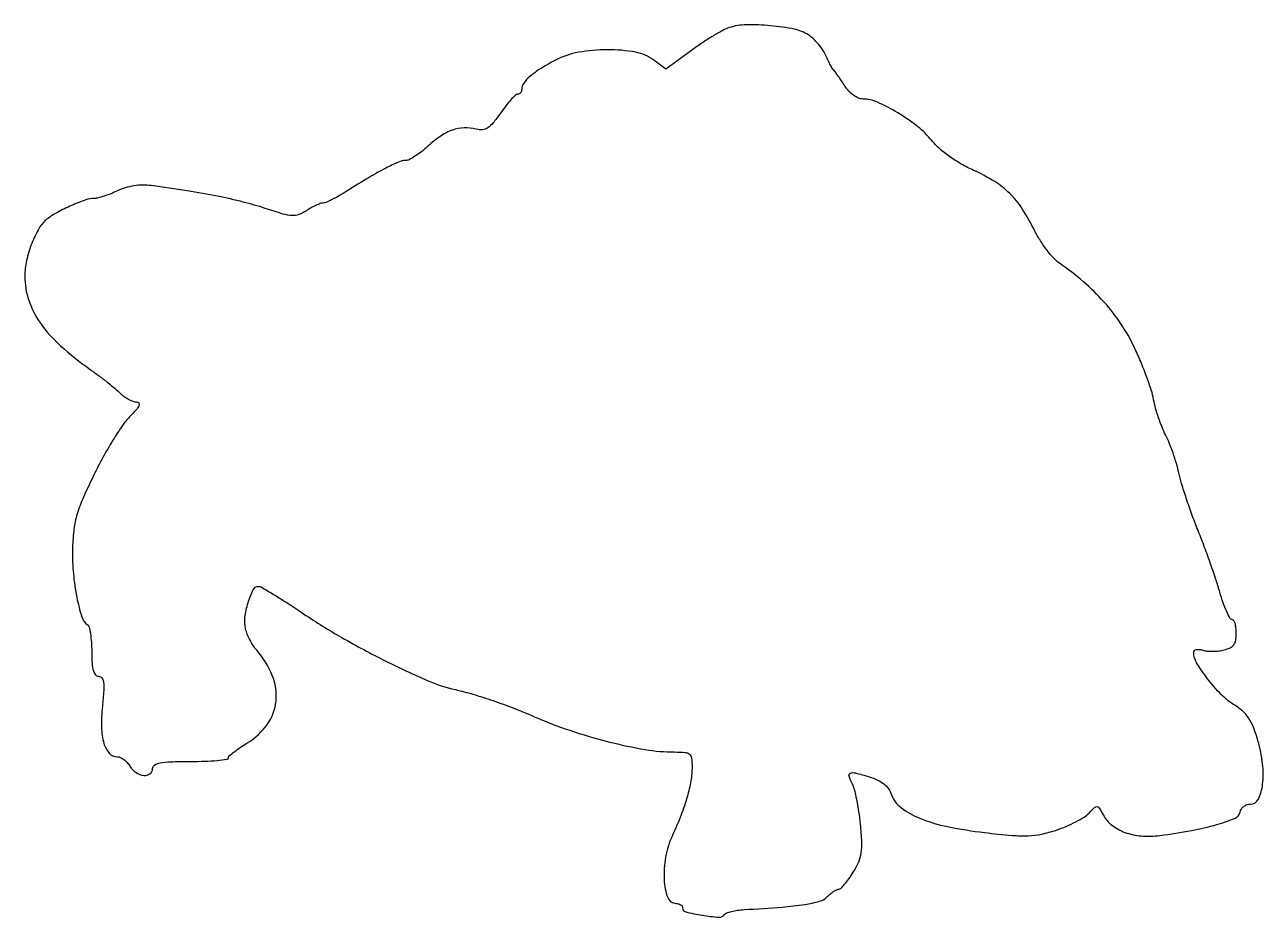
# Model space of a CAD drawing. Extents: x 0 to 262, y 0 to 189.
import ezdxf

# ---------------------------------------------------------------- set-up
doc = ezdxf.new("R2010")
doc.units = 0

msp = doc.modelspace()

# ---------------------------------------------------------------- linework, layer by layer
msp.add_lwpolyline([(148.866569, 188.09122, 0.045419), (147.506986, 187.508335, 0.011648), (145.428091, 186.320546, 0.011766), (143.109773, 184.847897, 0.011703), (140.859122, 183.265299), (135.485105, 179.29528), (132.937577, 181.197284, 0.115571), (129.041735, 182.896124, 0.0452), (123.161763, 183.431177, 0.044793), (117.005596, 182.881091, 0.076451), (112.134333, 181.205761, 0.016646), (108.946079, 179.392369, 0.039957), (106.751835, 177.791496, 0.056712), (105.421287, 176.355553, 0.159845), (105, 175.071429, -0.079166), (104.93479, 174.662155, -0.090905), (104.7462, 174.314732, -0.100773), (104.465519, 174.082462, -0.123226), (104.136001, 174, 0.1948), (103.663844, 173.808792, 0.015773), (102.714141, 172.828774, 0.019399), (101.630273, 171.540267, 0.013637), (100.508903, 170.012847, -0.018083), (98.959069, 167.940681, -0.077363), (97.820702, 166.905332, -0.123942), (96.712047, 166.516903, -0.084267), (95.372902, 166.621255, 0.069565), (92.814375, 166.896062, 0.076776), (90.368404, 166.437916, 0.065619), (87.881842, 165.176507, 0.035415), (85.188282, 163.036757, -0.019427), (83.817128, 161.874179, -0.023171), (82.43582, 160.892047, -0.022799), (81.214468, 160.182726, -0.120723), (80.468698, 160, 0.103664), (78.987285, 159.689526, 0.016695), (76.311619, 158.408346, 0.014655), (72.757955, 156.424025, 0.006133), (68.085086, 153.553712, -0.010851), (66.45881, 152.575785, -0.013875), (64.918141, 151.750153, -0.011781), (63.606309, 151.131545, -0.104649), (62.984689, 151, 0.087699), (62.42498, 150.901068, 0.019676), (61.52547, 150.532113, 0.019826), (60.506778, 150.016907, 0.01804), (59.498703, 149.407193, -0.054793), (57.898909, 148.593418, -0.104487), (56.479286, 148.374697, -0.057915), (54.586856, 148.701596, -0.00807), (50.783886, 149.890061, 0.018351), (46.160624, 151.231203, 0.011951), (40.737219, 152.453882, 0.010163), (34.342482, 153.601091, 0.006161), (26.734373, 154.711003, 0.037948), (24.938242, 154.812921, 0.033528), (23.069986, 154.651464, 0.03363), (21.246286, 154.242746, 0.038859), (19.583244, 153.606526, -0.015178), (18.178776, 152.991567, -0.015812), (16.758438, 152.471917, -0.015682), (15.505733, 152.101155, -0.064186), (14.720995, 152, 0.084866), (12.905241, 151.689572, 0.017982), (9.906112, 150.510378, 0.019731), (6.888057, 149.052386, 0.044367), (4.760609, 147.664135, 0.093795), (3.038175, 145.688026, 0.038765), (1.481272, 142.484505, 0.038137), (0.3692, 138.872259, 0.055661), (0, 135.566046, 0.081888), (0.840998, 130.465446, 0.071664), (3.290403, 125.642345, 0.057137), (7.557946, 120.846161, 0.0288), (13.903985, 115.798589, -0.007243), (15.725451, 114.473806, -0.006697), (17.556567, 113.062314, -0.006699), (19.153236, 111.761894, -0.02213), (20.153985, 110.846015, 0.038908), (20.979828, 110.139589, 0.035088), (21.933214, 109.542267, 0.036866), (22.867148, 109.129835, 0.085748), (23.618657, 109, -0.23048), (24.103525, 108.763957, -0.283592), (24.158745, 108.273103, -0.071196), (23.547411, 107.345682, -0.012292), (22.110474, 105.801792, 0.043777), (20.619002, 103.982182, 0.012172), (18.612279, 100.884094, 0.012188), (16.503229, 97.251781, 0.012507), (14.592607, 93.551792, 0.009788), (12.199656, 88.362619, 0.03406), (10.953824, 84.889521, 0.042524), (10.33551, 81.697242, 0.022391), (10.086855, 77.662532, 0.026929), (10.272194, 72.664744, 0.026921), (10.993622, 67.715354, 0.02447), (12.039452, 63.576446, 0.168391), (13.257364, 61.906343, -0.185937), (13.594291, 61.409671, -0.018509), (13.872753, 59.972397, -0.021318), (14.07445, 58.174687, -0.01534), (14.152039, 56.156343, 0.014109), (14.241099, 53.680859, 0.053517), (14.504375, 52.157262, 0.106559), (14.957212, 51.309012, 0.220503), (15.62384, 51, -0.241369), (16.295519, 50.655696, -0.125812), (16.647457, 49.756677, -0.048149), (16.694063, 48.00473, -0.008118), (16.40629, 44.661395, 0.029258), (16.209792, 40.15726, 0.06756), (16.714393, 36.814354, 0.110233), (17.850768, 34.755381, 0.214948), (19.52671, 34, -0.109345), (20.17481, 33.856552, -0.05028), (20.922151, 33.4125, -0.046461), (21.646365, 32.7651, -0.047596), (22.232073, 32, 0.103819), (23.521456, 30.657299, 0.1242), (25.163231, 30.054989, 0.188305), (26.451888, 30.408536, 0.236988), (27, 31.5, -0.258593), (27.413981, 32.246922, -0.093584), (28.583333, 32.703125, -0.039364), (30.808516, 32.94137, -0.006994), (35, 33, 0.008792), (38.069193, 33.053975, 0.0145), (40.657901, 33.220312, 0.008147), (42.753263, 33.450589, 0.367636), (43.026897, 33.75, -0.205885), (43.219657, 34.15739, -0.013403), (44.245125, 35.014063, -0.017736), (45.570199, 35.987685, -0.012187), (47.136284, 37, 0.101881), (51.281735, 40.881515, 0.130548), (53.09464, 45.763286, 0.121746), (52.298561, 51.163938, 0.081803), (49.013071, 56.5, -0.036043), (48.303152, 57.447385, -0.022529), (47.60682, 58.646875, -0.022575), (47.024524, 59.897408, -0.037749), (46.665029, 61, -0.092125), (46.529436, 63.419428, -0.041355), (47.196931, 66.544823, -0.038018), (48.259777, 69.292637, -0.289104), (49.380896, 70, -0.133358), (50.035908, 69.822135, -0.003683), (52.589834, 68.29932, -0.007336), (55.575073, 66.428957, -0.00494), (58.930007, 64.210452, 0.018737), (67.014948, 59.179097, 0.013886), (76.296402, 54.211506, 0.013493), (85.051826, 50.125218, 0.046484), (91, 48.17529, -0.016157), (94.689766, 47.20877, -0.010251), (98.923641, 45.857193, -0.009904), (103.316355, 44.257153, -0.010921), (107.5, 42.532754, 0.02201), (115.14093, 39.579788, 0.019204), (123.365237, 37.158043, 0.019889), (131.127182, 35.518313, 0.042075), (137.25, 35.000818, -0.018268), (139.528757, 34.917034, -0.158821), (140.455032, 34.538131, -0.190704), (140.891882, 33.720321, -0.028439), (141, 31.820998, -0.043418), (140.74654, 28.907668, -0.02627), (139.969765, 25.530749, -0.022558), (138.683829, 21.69823, -0.014651), (136.871987, 17.390469, 0.060739), (135.423495, 12.807244, 0.059189), (135.101095, 7.969194, 0.074004), (135.855783, 4.235438, 0.315818), (137.616631, 3, -0.064105), (138.145523, 2.931911, -0.081892), (138.593635, 2.73207, -0.098652), (138.893438, 2.435737, -0.149742), (139, 2.087898, 0.343791), (139.683274, 1.211616, 0.021167), (143.138322, 0.497069, 0.022054), (146.663717, 0.080888, 0.259108), (147.873739, 0.641197, -0.146541), (148.328214, 0.986485, -0.026959), (149.344161, 1.306102, -0.02691), (150.614073, 1.559674, -0.021643), (152, 1.698726, 0.004745), (160.022745, 2.230676, 0.019616), (164.850618, 2.787977, 0.031084), (167.934913, 3.465717, 0.12742), (169.572017, 4.42916, -0.024613), (170.235581, 5.030424, -0.02771), (170.930233, 5.538566, -0.028572), (171.561752, 5.899331, -0.11599), (171.989869, 6, 0.198712), (172.435595, 6.184425, 0.019736), (173.237733, 7.051175, 0.022462), (174.139631, 8.207714, 0.015958), (175.048496, 9.578468, 0.033995), (176.209268, 11.777883, 0.066881), (176.762481, 13.672559, 0.050571), (176.876263, 15.97088, 0.012627), (176.587282, 19.724133, 0.011452), (176.253482, 22.380617, 0.012646), (175.807112, 24.932084, 0.012091), (175.319626, 27.08509, 0.061213), (174.876206, 28.231311, -0.041569), (174.170063, 29.863564, -0.390399), (174.455129, 30.503295, -0.16636), (175.506866, 30.584968, -0.011396), (178.424601, 29.761759, -0.034299), (180.208357, 29.077375, -0.059968), (181.55183, 28.244938, -0.070108), (182.515369, 27.223627, -0.070337), (183.157891, 25.976917, 0.149533), (185.15666, 23.248729, 0.063857), (189.136232, 21.001275, 0.046176), (194.991012, 19.22688, 0.021565), (202.824742, 17.971842, 0.006993), (208.610003, 17.38115, 0.030628), (212.044068, 17.290031, 0.044199), (214.820828, 17.633444, 0.02733), (217.995856, 18.498624, 0.020613), (220.081762, 19.2883, 0.019773), (222.125367, 20.257048, 0.020156), (223.856966, 21.254277, 0.064578), (224.880591, 22.102205, -0.015243), (226.045696, 23.278763, -0.224797), (226.58385, 23.455647, -0.226926), (227.058717, 23.15062, -0.015535), (227.878815, 21.726437, 0.104584), (229.715621, 19.544853, 0.078204), (232.471531, 18.015998, 0.068169), (235.933417, 17.262663, 0.051387), (239.830581, 17.358335, 0.013678), (246.540319, 18.40389, 0.025662), (251.87984, 19.672431, 0.025995), (255.757961, 21.029195, 0.252993), (256.823324, 22.328758, -0.099875), (257.085845, 22.967061, -0.081045), (257.591813, 23.509073, -0.078824), (258.258605, 23.873965, -0.086061), (258.985426, 24, 0.288572), (260.663838, 25.056679, 0.082365), (261.562039, 28.149059, 0.059163), (261.562605, 32.532355, 0.041236), (260.576521, 37.384771, 0.021845), (259.607452, 40.245727, 0.055396), (258.59361, 42.188601, 0.065255), (257.287805, 43.671558, 0.041258), (255.430996, 45.042647, -0.061602), (252.794522, 47.159971, -0.029356), (249.946459, 50.45724, -0.026673), (247.611839, 53.866796, -0.137627), (247, 56.047516, -0.196817), (247.152453, 56.419808, -0.137895), (247.550566, 56.647436, -0.090359), (248.166071, 56.68757, -0.048091), (248.914958, 56.526991, 0.053105), (249.83323, 56.339681, 0.026062), (251.026753, 56.28833, 0.025518), (252.284927, 56.36409, 0.033697), (253.414958, 56.568012, 0.051001), (254.699738, 57.03382, 0.123214), (255.470409, 57.67629, 0.115898), (255.874952, 58.633354, 0.042312), (256, 60.108408, 0.02972), (255.934093, 61.216242, 0.046304), (255.73359, 62.150595, 0.05856), (255.442053, 62.801829, 0.264121), (255.093072, 63, -0.278146), (254.660519, 63.260803, -0.016618), (253.966338, 64.689063, -0.021084), (253.230924, 66.546366, -0.013644), (252.53094, 68.75, 0.01014), (251.683709, 71.483406, 0.004649), (250.47381, 75.014063, 0.004602), (249.130982, 78.708313, 0.006338), (247.852276, 82, -0.008368), (246.623592, 85.201354, -0.007119), (245.43204, 88.61875, -0.007189), (244.436366, 91.760794, -0.020054), (243.858885, 94, 0.018544), (243.355103, 95.978111, 0.012336), (242.638586, 98.20625, 0.012427), (241.834962, 100.33702, 0.023633), (241.066709, 102, -0.024093), (240.317236, 103.626255, -0.014178), (239.572362, 105.633648, -0.014164), (238.940366, 107.686632, -0.02342), (238.538466, 109.454971, 0.033448), (238.042197, 111.452431, 0.010751), (237.046574, 114.341311, 0.01067), (235.79738, 117.517345, 0.011751), (234.451084, 120.535531, 0.036979), (231.636604, 125.485524, 0.03429), (228.058451, 130.100918, 0.032751), (223.714504, 134.37497, 0.027762), (218.611842, 138.305002, -0.058283), (217.426013, 139.339244, -0.02176), (216.011371, 141.040663, -0.021212), (214.616078, 143.04686, -0.024068), (213.457835, 145.083209, 0.025133), (210.748074, 149.823825, 0.055197), (208.125751, 153.067837, 0.058024), (204.944113, 155.561583, 0.030511), (200.5, 157.91981, -0.024453), (197.883255, 159.268014, -0.023524), (195.375452, 160.881411, -0.024776), (193.211858, 162.589433, -0.045036), (191.65616, 164.216509, 0.057886), (188.715727, 167.138138, 0.030627), (184.482652, 170.067282, 0.029498), (180.158876, 172.346392, 0.106935), (177.137725, 173, -0.102174), (176.193221, 173.195043, -0.053552), (175.14399, 173.787856, -0.0489), (174.132539, 174.673195, -0.046871), (173.296151, 175.75, 0.005348), (172.586294, 176.839613, 0.006602), (171.900606, 177.839062, 0.005523), (171.305473, 178.662956, 0.047638), (171.002744, 179, -0.073173), (170.7265, 179.340957, -0.00986), (170.271099, 180.145401, -0.011204), (169.768371, 181.127786, -0.009224), (169.275183, 182.19711, 0.045112), (168.639689, 183.349788, 0.027745), (167.701656, 184.585009, 0.0277), (166.628871, 185.712917, 0.043782), (165.581286, 186.538696, 0.095477), (162.603583, 187.761523, 0.026673), (157.597978, 188.497333, 0.027447), (152.455974, 188.691468, 0.074412)], format="xyb", close=True)

doc.saveas('drawing.dxf')
